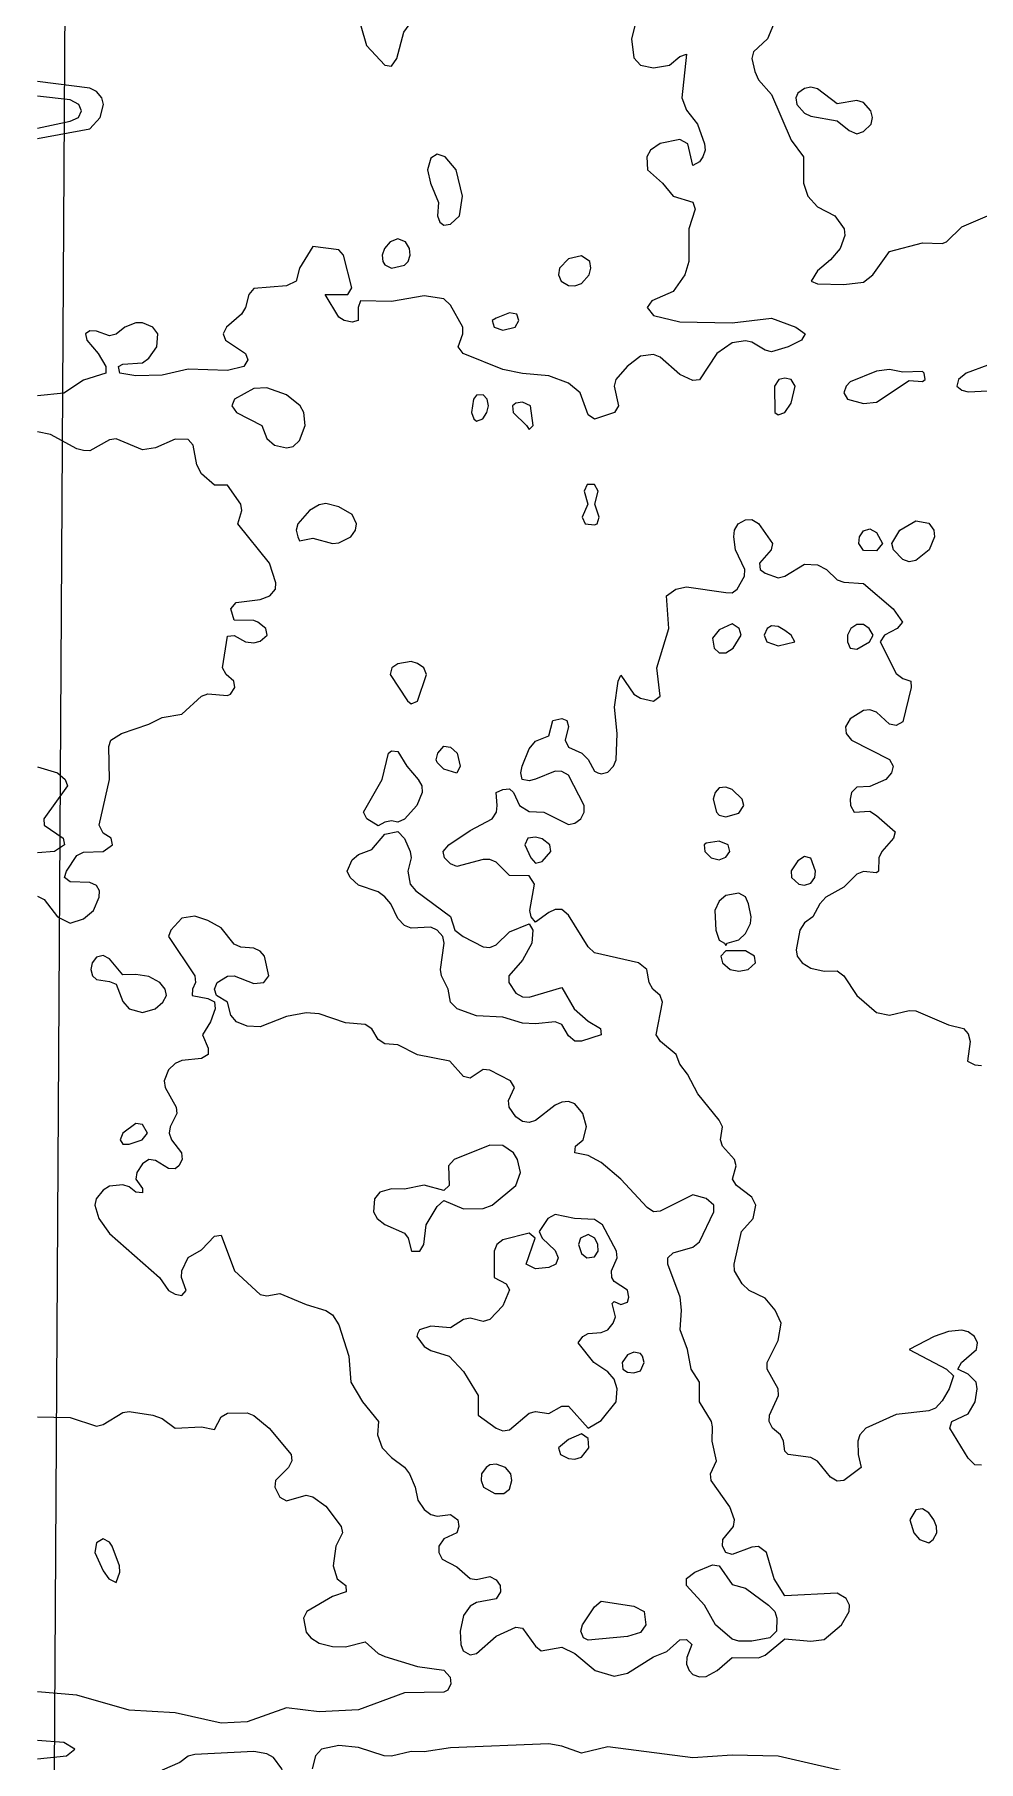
# Model space of a CAD drawing. Extents: x 425119 to 428731, y 1576976 to 1581037.
# Drawn here: x 425119 to 425551, y 1578496 to 1579286 of the extents above; entities that cross this region are included whole.
import ezdxf

# ---------------------------------------------------------------- set-up
doc = ezdxf.new("R2010")
doc.units = 21
doc.header["$MEASUREMENT"] = 0
for name, color, linetype in [('C-TOPO-MAJR', 3, 'Continuous'), ('C-TOPO-MINR', 8, 'Continuous'), ('G-ANNO-AOI', 6, 'Continuous')]:
    doc.layers.add(name, color=color, linetype=linetype)

msp = doc.modelspace()

# ---------------------------------------------------------------- linework, layer by layer
at = {"layer": 'C-TOPO-MAJR', "elevation": 70}
for points in [[(425279.42, 1579272.5), (425282.5, 1579272.03), (425285, 1579275.5), (425288.21, 1579287.5), (425294.8, 1579296.5), (425294.86, 1579299.5), (425291.5, 1579301.96), (425288.5, 1579302.45), (425285.5, 1579301.4), (425279.5, 1579296.84), (425269.42, 1579293.5), (425268.52, 1579290.5), (425271.06, 1579281.5), (425279.42, 1579272.5)], [(425304.66, 1579200.5), (425306.5, 1579199.24), (425309.5, 1579199.64), (425313.69, 1579203.5), (425315.02, 1579212.5), (425312.15, 1579224.5), (425307.05, 1579230.5), (425303.5, 1579231.77), (425300.5, 1579229.85), (425298.99, 1579224.5), (425300.33, 1579218.5), (425303.99, 1579209.5), (425303.61, 1579203.5), (425304.66, 1579200.5)], [(425278.58, 1579182.5), (425279.5, 1579181), (425282.5, 1579179.52), (425288.5, 1579180.84), (425290.1, 1579182.5), (425291.03, 1579185.5), (425290.7, 1579188.5), (425288.98, 1579191.5), (425285.5, 1579192.93), (425281.88, 1579191.5), (425279.33, 1579188.5), (425278.28, 1579185.5), (425278.58, 1579182.5)], [(425360.24, 1579173.5), (425363.5, 1579171.55), (425366.5, 1579171.39), (425369.5, 1579172.52), (425372.95, 1579176.5), (425373.82, 1579179.5), (425373.23, 1579182.5), (425369.5, 1579185.09), (425363.5, 1579183.82), (425359.4, 1579179.5), (425359, 1579176.5), (425360.24, 1579173.5)], [(425329.58, 1579152.5), (425333.5, 1579151.1), (425339.14, 1579152.5), (425340.8, 1579155.5), (425339.86, 1579158.5), (425336.5, 1579159.01), (425330.5, 1579156.66), (425328.53, 1579155.5), (425329.58, 1579152.5)], [(425516.5, 1579046.08), (425512.36, 1579050.5), (425511.48, 1579053.5), (425515.21, 1579059.5), (425522.5, 1579063.86), (425528.5, 1579062.76), (425530.77, 1579059.5), (425531.06, 1579056.5), (425528.55, 1579050.5), (425522.5, 1579045.76), (425519.5, 1579045.08), (425516.5, 1579046.08)], [(425498.5, 1579050.3), (425496.45, 1579053.5), (425496.75, 1579056.5), (425498.5, 1579059.23), (425501.5, 1579060.11), (425504.5, 1579058.47), (425507.21, 1579053.5), (425504.5, 1579050.11), (425498.5, 1579050.3)], [(425430.23, 1579005.5), (425432.5, 1579003.39), (425435.5, 1579003.41), (425438.98, 1579005.5), (425442.64, 1579011.5), (425441.63, 1579014.5), (425438.5, 1579016.74), (425432.5, 1579013.92), (425429.5, 1579010.19), (425430.23, 1579005.5)], [(425492.47, 1579005.5), (425495.5, 1579005.06), (425501.23, 1579008.5), (425502.98, 1579011.5), (425501.12, 1579014.5), (425498.5, 1579016.42), (425495.5, 1579016.39), (425492.69, 1579014.5), (425491.26, 1579011.5), (425491.19, 1579008.5), (425492.47, 1579005.5)], [(425454.3, 1579008.5), (425459.5, 1579006.65), (425467.19, 1579008.5), (425465.44, 1579011.5), (425462.5, 1579013.67), (425459.5, 1579015.51), (425456.5, 1579015.85), (425454.51, 1579014.5), (425453.09, 1579011.5), (425454.3, 1579008.5)], [(425312.5, 1578948.37), (425306.5, 1578950.14), (425303.5, 1578953.19), (425302.97, 1578954.5), (425303.74, 1578957.5), (425306.5, 1578960.73), (425309.5, 1578960.25), (425312.52, 1578957.5), (425313.91, 1578951.5), (425312.5, 1578948.37)], [(425276.5, 1578924.28), (425271.27, 1578927.5), (425269.65, 1578930.5), (425278.3, 1578945.5), (425281.21, 1578957.5), (425282.5, 1578958.6), (425285.5, 1578958.31), (425289.55, 1578951.5), (425294.7, 1578945.5), (425296.34, 1578942.5), (425296.59, 1578939.5), (425294.14, 1578933.5), (425288.5, 1578927.3), (425285.5, 1578925.85), (425282.5, 1578926.58), (425279.5, 1578925.94), (425276.5, 1578924.28)], [(425431.26, 1578930.5), (425432.5, 1578929.13), (425435.5, 1578928.28), (425441.5, 1578930.01), (425443.86, 1578933.5), (425443.04, 1578936.5), (425438.5, 1578940.8), (425435.5, 1578941.94), (425432.5, 1578941.54), (425430.66, 1578939.5), (425429.81, 1578936.5), (425431.26, 1578930.5)], [(425363.5, 1578828.15), (425360.5, 1578833.24), (425357.5, 1578834.56), (425348.5, 1578833.54), (425342.5, 1578833.91), (425333.5, 1578836.6), (425321.5, 1578837.27), (425312.58, 1578840.5), (425309.53, 1578843.5), (425308.41, 1578849.5), (425305.42, 1578855.5), (425304.95, 1578858.5), (425306.64, 1578870.5), (425306.02, 1578873.5), (425303.5, 1578876.47), (425300.5, 1578877.89), (425291.5, 1578877.44), (425288.5, 1578878.61), (425285.5, 1578881.85), (425282.24, 1578888.5), (425279.5, 1578891.77), (425276.5, 1578893.96), (425267.5, 1578897.05), (425263.68, 1578900.5), (425262.23, 1578903.5), (425264.5, 1578908.67), (425267.5, 1578911.06), (425273.5, 1578913.38), (425279.5, 1578920.35), (425285.5, 1578921.61), (425288.5, 1578918.37), (425291.04, 1578912.5), (425291.56, 1578909.5), (425289.99, 1578903.5), (425291.05, 1578897.5), (425293.68, 1578894.5), (425309.5, 1578882.77), (425311.55, 1578876.5), (425315.26, 1578873.5), (425324.5, 1578868.86), (425327.5, 1578868.57), (425330.5, 1578869.75), (425336.5, 1578875.63), (425345.5, 1578879.34), (425347.28, 1578876.5), (425346.75, 1578870.5), (425342.5, 1578862.76), (425336.2, 1578855.5), (425336.28, 1578852.5), (425339.5, 1578847.64), (425342.5, 1578845.87), (425345.5, 1578845.83), (425360.5, 1578850.25), (425366.17, 1578840.5), (425372.5, 1578834.83), (425378.14, 1578831.5), (425378.55, 1578828.5), (425369.5, 1578825.65), (425366.5, 1578825.69), (425363.5, 1578828.15)], [(425346.26, 1578909.5), (425348.5, 1578907.07), (425351.5, 1578907.85), (425355.45, 1578912.5), (425354.98, 1578915.5), (425351.5, 1578918.21), (425348.5, 1578919.01), (425344.94, 1578918.5), (425343.62, 1578915.5), (425346.26, 1578909.5)], [(425428.88, 1578909.5), (425432.5, 1578908.69), (425435.5, 1578909.92), (425437.31, 1578912.5), (425436.68, 1578915.5), (425432.5, 1578917.13), (425426.5, 1578916.28), (425425.7, 1578915.5), (425425.93, 1578912.5), (425428.88, 1578909.5)], [(425468.99, 1578897.5), (425471.5, 1578897.08), (425474.5, 1578898.05), (425476.23, 1578900.5), (425476.57, 1578903.5), (425474.5, 1578909.42), (425471.5, 1578910.23), (425468.5, 1578908.25), (425465.5, 1578903.57), (425465.58, 1578900.5), (425468.99, 1578897.5)], [(425434.98, 1578870.5), (425435.5, 1578869.39), (425436.14, 1578870.5), (425441.5, 1578871.99), (425444.5, 1578874.97), (425446.77, 1578879.5), (425447.08, 1578882.5), (425445.85, 1578888.5), (425444.5, 1578891.67), (425441.5, 1578893.47), (425435.5, 1578892.32), (425432.5, 1578889.74), (425430.53, 1578885.5), (425431.02, 1578876.5), (425432.5, 1578871.86), (425434.98, 1578870.5)], [(425437.54, 1578858.5), (425441.5, 1578857.76), (425445.81, 1578858.5), (425449.07, 1578861.5), (425448.63, 1578864.5), (425444.5, 1578866.98), (425435.5, 1578866.98), (425433.28, 1578864.5), (425434.01, 1578861.5), (425437.54, 1578858.5)], [(425153.11, 1578579.5), (425156.5, 1578577.9), (425158.13, 1578582.5), (425158.07, 1578585.5), (425154.66, 1578594.5), (425153.5, 1578596.29), (425150.5, 1578597.89), (425147.5, 1578596.03), (425146.79, 1578591.5), (425150.5, 1578583.1), (425153.11, 1578579.5)]]:
    msp.add_lwpolyline(points, close=True, dxfattribs=at)
for points in [[(425393.9, 1579290.5), (425392.38, 1579284.5), (425393.5, 1579275.83), (425396.5, 1579272.49), (425402.5, 1579271.17), (425409.75, 1579272.5), (425414.5, 1579276.34), (425417.5, 1579277.47), (425415.41, 1579257.5), (425417.5, 1579251.84), (425422.61, 1579245.5), (425425.8, 1579236.5), (425426.12, 1579233.5), (425425, 1579230.5), (425423.5, 1579228.16), (425420.5, 1579226.57), (425418.1, 1579236.5), (425414.5, 1579238.4), (425405.5, 1579236.61), (425401, 1579233.5), (425399.34, 1579230.5), (425399.75, 1579224.5), (425406.51, 1579218.5), (425411.5, 1579212.55), (425420.5, 1579209.77), (425421.46, 1579206.5), (425418.66, 1579197.5), (425418.55, 1579182.5), (425416.81, 1579176.5), (425411.5, 1579168.79), (425401.64, 1579164.5), (425399.49, 1579161.5), (425402.5, 1579157.84), (425414.5, 1579155.01), (425438.5, 1579154.5), (425456.5, 1579156.67), (425467.65, 1579152.5), (425471.89, 1579149.5), (425470.12, 1579146.5), (425464.1, 1579143.5), (425456.5, 1579141.18), (425453.5, 1579141.95), (425447.5, 1579145.59), (425444.5, 1579146.26), (425438.5, 1579145.39), (425431.38, 1579140.5), (425423.5, 1579128.33), (425420.5, 1579128.16), (425414.5, 1579130.87), (425405.5, 1579138.72), (425402.5, 1579140.05), (425396.5, 1579139.23), (425390.36, 1579134.5), (425385.22, 1579128.5), (425384.46, 1579125.5), (425386.37, 1579116.5), (425384.55, 1579113.5), (425375.5, 1579110.32), (425372.5, 1579112.36), (425368.86, 1579122.5), (425363.5, 1579126.84), (425354.5, 1579130.29), (425342.5, 1579131.33), (425333.5, 1579133.19), (425315.27, 1579140.5), (425313.11, 1579143.5), (425315.23, 1579149.5), (425315.19, 1579152.5), (425309.5, 1579162.54), (425306.5, 1579165.55), (425297.5, 1579166.8), (425282.5, 1579164.28), (425268.42, 1579164.5), (425267.27, 1579161.5), (425267.23, 1579155.5), (425264.5, 1579154.75), (425260.86, 1579155.5), (425258.5, 1579157.02), (425252.14, 1579167.5), (425262.48, 1579167.5), (425264.37, 1579170.5), (425260.53, 1579185.5), (425258.5, 1579187.86), (425246.5, 1579189.49), (425240.48, 1579179.5), (425238.83, 1579173.5), (425234.5, 1579171.5), (425219.5, 1579170.27), (425217.2, 1579167.5), (425215.75, 1579161.5), (425213.89, 1579158.5), (425206.95, 1579152.5), (425205.54, 1579149.5), (425206.56, 1579146.5), (425215.75, 1579140.5), (425216.83, 1579137.5), (425214.94, 1579134.5), (425207.5, 1579132.72), (425189.5, 1579133.35), (425177.5, 1579130.58), (425165.5, 1579130.28), (425158.19, 1579131.5), (425157.56, 1579134.5), (425159.5, 1579135.56), (425168.5, 1579136.18), (425171.5, 1579138.24), (425175.11, 1579143.5), (425175.53, 1579149.5), (425173.31, 1579152.5), (425168.5, 1579154.56), (425165.5, 1579154.54), (425160.47, 1579152.5), (425156.5, 1579149.31), (425153.5, 1579148.48), (425147.5, 1579150.68), (425144.5, 1579150.79), (425142.55, 1579149.5), (425143.12, 1579146.5), (425148.24, 1579140.5), (425151.73, 1579134.5), (425151.77, 1579131.5), (425141.5, 1579128.3), (425132.5, 1579122.29), (425120.5, 1579121.01)], [(425120.5, 1579238.81), (425144.5, 1579243.3), (425149.22, 1579248.5), (425150.74, 1579254.5), (425150.02, 1579257.5), (425147.5, 1579260.35), (425144.5, 1579261.84), (425120.5, 1579264.99)], [(425552.5, 1578631.49), (425549.5, 1578631.67), (425546.5, 1578634.75), (425538.02, 1578648.5), (425538.94, 1578651.5), (425546.5, 1578655.03), (425549.7, 1578660.5), (425550.58, 1578666.5), (425550.08, 1578669.5), (425546.5, 1578673.21), (425541.74, 1578675.5), (425543.37, 1578678.5), (425550.35, 1578684.5), (425550.69, 1578687.5), (425549.43, 1578690.5), (425546.5, 1578692.61), (425543.5, 1578693.31), (425537.5, 1578692.69), (425530.87, 1578690.5), (425519.48, 1578684.5), (425536.53, 1578675.5), (425539.78, 1578672.5), (425537.77, 1578666.5), (425534.5, 1578660.92), (425531.5, 1578657.68), (425528.5, 1578656.45), (425513.5, 1578654.73), (425499.56, 1578648.5), (425496.95, 1578645.5), (425496, 1578642.5), (425496.13, 1578636.5), (425497.52, 1578630.5), (425489.54, 1578624.5), (425486.5, 1578624.21), (425486.5, 1578624.21), (425483.5, 1578626.11), (425477.5, 1578633.37), (425474.5, 1578635.04), (425464.01, 1578636.5), (425462.5, 1578637.9), (425462, 1578642.5), (425460.59, 1578645.5), (425456.84, 1578648.5), (425455.34, 1578651.5), (425455.56, 1578654.5), (425459.66, 1578663.5), (425459.43, 1578666.5), (425454.44, 1578675.5), (425454.48, 1578678.5), (425459.5, 1578688.6), (425460.8, 1578696.5), (425458.11, 1578702.5), (425453.5, 1578708.02), (425446.21, 1578711.5), (425443.08, 1578714.5), (425439.55, 1578720.5), (425439.31, 1578723.5), (425442.69, 1578738.5), (425448.1, 1578744.5), (425449.26, 1578750.5), (425447.5, 1578754.27), (425440.49, 1578759.5), (425438.64, 1578762.5), (425440.24, 1578768.5), (425439.49, 1578771.5), (425434.04, 1578777.5), (425433.08, 1578780.5), (425433.99, 1578786.5), (425432.48, 1578789.5), (425422.72, 1578801.5), (425418.04, 1578810.5), (425414.5, 1578815.1), (425412.87, 1578819.5), (425405.6, 1578825.5), (425403.64, 1578828.5), (425406.57, 1578843.5), (425405.52, 1578846.5), (425402.15, 1578849.5), (425400.52, 1578852.5), (425399.41, 1578858.5), (425395.63, 1578861.5), (425375.5, 1578866.06), (425372.5, 1578868.86), (425363.5, 1578883.38), (425360.5, 1578885.99), (425357.5, 1578885.87), (425354.5, 1578884.48), (425348.5, 1578880.16), (425346.53, 1578882.5), (425345.88, 1578885.5), (425347.95, 1578897.5), (425345.5, 1578901.4), (425336.5, 1578901.47), (425330.5, 1578907.53), (425327.5, 1578908.77), (425324.5, 1578908.83), (425312.5, 1578905.53), (425309.5, 1578906.84), (425306.81, 1578909.5), (425306.17, 1578912.5), (425308.78, 1578915.5), (425318.5, 1578922.16), (425328.62, 1578927.5), (425330.52, 1578930.5), (425330.97, 1578933.5), (425330.37, 1578939.5), (425333.5, 1578940.9), (425336.5, 1578941.21), (425338.33, 1578939.5), (425341.13, 1578933.5), (425345.5, 1578930.82), (425352.2, 1578930.5), (425363.5, 1578924.9), (425366.5, 1578925.41), (425369.23, 1578927.5), (425370.67, 1578930.5), (425370.71, 1578933.5), (425363.5, 1578947.46), (425360.5, 1578949.04), (425357.5, 1578949.17), (425348.5, 1578945.52), (425345.5, 1578944.89), (425342.3, 1578945.5), (425341.69, 1578948.5), (425342.34, 1578951.5), (425345.5, 1578959.49), (425348.5, 1578962.91), (425354.5, 1578965.35), (425356.36, 1578972.5), (425360.5, 1578973.43), (425362.76, 1578972.5), (425363.5, 1578969.71), (425362.05, 1578963.5), (425363.5, 1578960.28), (425369.61, 1578957.5), (425372.5, 1578954.65), (425375.5, 1578949.19), (425376.91, 1578948.5), (425378.5, 1578947.98), (425381.5, 1578948.85), (425384.11, 1578951.5), (425385.32, 1578954.5), (425385.89, 1578966.5), (425384.61, 1578978.5), (425386.34, 1578990.5), (425387.5, 1578993.24), (425393.5, 1578984.54), (425396.5, 1578982.6), (425402.5, 1578981.35), (425405.5, 1578983.64), (425404.01, 1578996.5), (425409.48, 1579014.5), (425408.36, 1579029.5), (425412.72, 1579032.5), (425417.5, 1579033.67), (425435.5, 1579030.98), (425438.5, 1579030.88), (425440.68, 1579032.5), (425444.04, 1579038.5), (425444.29, 1579041.5), (425439.9, 1579050.5), (425439.17, 1579056.5), (425439.55, 1579059.5), (425441.21, 1579062.5), (425444.5, 1579064.28), (425447.5, 1579064.4), (425450.5, 1579062.66), (425456.93, 1579053.5), (425456.34, 1579050.5), (425451, 1579044.5), (425451.3, 1579041.5), (425453.5, 1579039.93), (425459.5, 1579037.77), (425462.5, 1579038.53), (425471.5, 1579044.01), (425477.5, 1579043.64), (425481.61, 1579041.5), (425486.5, 1579036.89), (425489.5, 1579035.73), (425498.5, 1579035.22), (425512.2, 1579023.5), (425516.35, 1579017.5), (425513.98, 1579014.5), (425508.11, 1579011.5), (425506.21, 1579008.5), (425513.5, 1578993.98), (425516.5, 1578991.72), (425520.23, 1578990.5), (425520.36, 1578987.5), (425516.5, 1578971.89), (425513.5, 1578970.19), (425510.5, 1578970.8), (425504.5, 1578976.26), (425501.5, 1578977.34), (425498.5, 1578977.09), (425492.5, 1578973.24), (425490.3, 1578969.5), (425490.57, 1578966.5), (425493.14, 1578963.5), (425510.5, 1578954.59), (425512.13, 1578951.5), (425511.42, 1578948.5), (425508.73, 1578945.5), (425501.5, 1578942.21), (425495.5, 1578941.93), (425493.02, 1578939.5), (425492.45, 1578936.5), (425492.64, 1578933.5), (425494.35, 1578930.5), (425501.5, 1578930.93), (425504.5, 1578929), (425513.05, 1578921.5), (425512.36, 1578918.5), (425506.96, 1578912.5), (425505.61, 1578909.5), (425505.47, 1578903.5), (425504.5, 1578902.77), (425498.5, 1578903.27), (425495.5, 1578902.07), (425489.5, 1578896.09), (425481.35, 1578891.5), (425478.5, 1578888.5), (425475.33, 1578882.5), (425471.5, 1578879.79), (425469.42, 1578876.5), (425467.78, 1578867.5), (425468.27, 1578864.5), (425470.48, 1578861.5), (425474.5, 1578859.08), (425480.5, 1578857.75), (425486.5, 1578857.9), (425489.5, 1578855.49), (425495.44, 1578846.5), (425504.5, 1578838.8), (425510.5, 1578837.52), (425519.5, 1578839.67), (425522.5, 1578839.52), (425537.5, 1578833.05), (425544.28, 1578831.5), (425546.5, 1578829.04), (425547.32, 1578825.5), (425546.21, 1578816.5), (425549.5, 1578814.86), (425552.5, 1578814.5)], [(425120.5, 1578653.71), (425135.5, 1578653.38), (425147.5, 1578649.43), (425150.5, 1578650.13), (425159.5, 1578655.66), (425162.5, 1578656.08), (425173.26, 1578654.5), (425177.5, 1578652.89), (425183.47, 1578648.5), (425195.5, 1578649.03), (425201.5, 1578647.94), (425204.5, 1578653.63), (425207.5, 1578655.35), (425216.5, 1578655.48), (425219.5, 1578654.3), (425226.56, 1578648.5), (425236.55, 1578636.5), (425236.99, 1578633.5), (425235.4, 1578630.5), (425229.37, 1578624.5), (425229.08, 1578621.5), (425231.5, 1578616.86), (425234.5, 1578615.2), (425243.5, 1578617.85), (425246.5, 1578617.09), (425252.5, 1578612.77), (425259.49, 1578603.5), (425260.1, 1578600.5), (425257.01, 1578594.5), (425255.79, 1578585.5), (425257.61, 1578579.5), (425261.69, 1578576.5), (425261.73, 1578573.5), (425255.5, 1578571.41), (425243.8, 1578564.5), (425242.3, 1578561.5), (425243.5, 1578555.14), (425245.59, 1578552.5), (425249.5, 1578550.08), (425255.5, 1578548.52), (425261.5, 1578548.36), (425270.5, 1578550.59), (425276.5, 1578545.32), (425279.5, 1578543.91), (425294.5, 1578539.3), (425306.5, 1578537.68), (425309.41, 1578534.5), (425309.71, 1578531.5), (425308.32, 1578528.5), (425306.5, 1578527.61), (425288.5, 1578527.27), (425267.5, 1578519.6), (425249.5, 1578518.66), (425234.5, 1578520.38), (425216.5, 1578514.07), (425204.5, 1578513.44), (425183.5, 1578518.15), (425162.5, 1578519.4), (425138.5, 1578526.26), (425120.5, 1578527.74)]]:
    msp.add_lwpolyline(points, dxfattribs=at)
at = {"layer": 'C-TOPO-MINR', "elevation": 71}
for points in [[(425459.6, 1579296.5), (425454.55, 1579284.5), (425448.2, 1579278.5), (425447.52, 1579275.5), (425448.77, 1579269.5), (425450.5, 1579265.71), (425456.5, 1579258.95), (425465.5, 1579238.16), (425471.04, 1579230.5), (425471.03, 1579218.5), (425473.15, 1579212.5), (425477.5, 1579207.63), (425485.44, 1579203.5), (425489.66, 1579197.5), (425489.95, 1579194.5), (425487.81, 1579188.5), (425483.5, 1579183.34), (425477.5, 1579178.23), (425474.64, 1579173.5), (425477.5, 1579172.35), (425489.5, 1579172), (425498.5, 1579173.17), (425502.82, 1579176.5), (425510.5, 1579187.1), (425525.5, 1579191.11), (425534.5, 1579190.76), (425536.47, 1579191.5), (425543.5, 1579198.36), (425558.5, 1579204.92)], [(425120.5, 1579243.61), (425135.5, 1579246.74), (425139.28, 1579248.5), (425140.68, 1579251.5), (425139.44, 1579254.5), (425135.5, 1579256.5), (425120.5, 1579258.19)], [(425120.5, 1578892.07), (425123.5, 1578890.5), (425129.74, 1578882.5), (425135.5, 1578879.71), (425141.5, 1578881.66), (425146.19, 1578885.5), (425148.79, 1578891.5), (425148.84, 1578894.5), (425147.5, 1578896.96), (425144.5, 1578898.32), (425135.5, 1578898.56), (425132.85, 1578900.5), (425133.8, 1578903.5), (425138.5, 1578910.58), (425141.5, 1578912.24), (425150.5, 1578912.46), (425154.78, 1578915.5), (425154.26, 1578918.5), (425150.5, 1578920.85), (425148.69, 1578924.5), (425153.44, 1578945.5), (425153.2, 1578960.5), (425154.03, 1578963.5), (425158.92, 1578966.5), (425171.5, 1578970.77), (425177.5, 1578973.85), (425186.5, 1578975.35), (425195.5, 1578983.62), (425198.5, 1578984.61), (425207.5, 1578983.88), (425208.87, 1578984.5), (425210.81, 1578987.5), (425210.38, 1578990.5), (425206.87, 1578993.5), (425205.26, 1578996.5), (425207.5, 1579011.06), (425210.5, 1579011.39), (425215.77, 1579008.5), (425219.5, 1579007.98), (425222.5, 1579008.74), (425225.59, 1579011.5), (425225.09, 1579014.5), (425221.37, 1579017.5), (425219.5, 1579018.28), (425210.5, 1579018.41), (425208.96, 1579023.5), (425211.47, 1579026.5), (425222.5, 1579027.81), (425226.84, 1579029.5), (425229.41, 1579032.5), (425229.63, 1579035.5), (425226.74, 1579044.5), (425212.17, 1579062.5), (425214.1, 1579068.5), (425213.65, 1579071.5), (425207.5, 1579080.18), (425201.5, 1579080.18), (425195.5, 1579085.33), (425193.43, 1579089.5), (425191.74, 1579098.5), (425189.5, 1579101.08), (425183.5, 1579101.19), (425174.5, 1579097.33), (425168.5, 1579096.28), (425156.5, 1579101.41), (425153.5, 1579100.92), (425144.5, 1579095.92), (425141.5, 1579096.04), (425138.5, 1579096.8), (425126.5, 1579103.33), (425120.5, 1579104.63)], [(425120.5, 1578951.28), (425129.67, 1578948.5), (425133.21, 1578945.5), (425134.24, 1578942.5), (425123.37, 1578927.5), (425123.64, 1578924.5), (425132.19, 1578918.5), (425132.86, 1578915.5), (425128.27, 1578912.5), (425120.5, 1578911.81)], [(425120.5, 1578497.12), (425133.72, 1578498.5), (425137.54, 1578501.5), (425132.5, 1578504.65), (425120.5, 1578505.51)], [(425498.5, 1578489.32), (425459.5, 1578498.33), (425438.5, 1578498.72), (425420.5, 1578497.6), (425381.5, 1578502.63), (425369.5, 1578499.76), (425360.5, 1578502.88), (425354.5, 1578503.9), (425309.5, 1578502.16), (425297.5, 1578500.33), (425291.5, 1578500.39), (425282.5, 1578498.39), (425279.2, 1578498.5), (425267.5, 1578502.35), (425258.5, 1578503.18), (425250.42, 1578501.5), (425247.77, 1578498.5), (425246.23, 1578492.5)]]:
    msp.add_lwpolyline(points, dxfattribs=at)
at = {"layer": 'C-TOPO-MINR'}
for points, elevation in [([(425491.99, 1579242.5), (425495.5, 1579240.99), (425498.5, 1579242.06), (425502.04, 1579245.5), (425502.6, 1579248.5), (425501.86, 1579251.5), (425498.5, 1579255.37), (425495.5, 1579256.29), (425486.5, 1579254.81), (425477.5, 1579261.62), (425474.5, 1579262.31), (425471.5, 1579261.82), (425468.5, 1579259.63), (425467.53, 1579257.5), (425467.99, 1579254.5), (425471.5, 1579250.52), (425474.5, 1579249.17), (425486.5, 1579246.98), (425491.99, 1579242.5)], 72), ([(425541.22, 1579125.5), (425543.5, 1579123.62), (425546.5, 1579122.87), (425555.5, 1579123.37), (425567.5, 1579127.31), (425576.5, 1579128.84), (425583.56, 1579131.5), (425588.48, 1579134.5), (425585.5, 1579137.63), (425555.5, 1579135.07), (425545.6, 1579131.5), (425542.03, 1579128.5), (425541.22, 1579125.5)], 71), ([(425458.01, 1579113.5), (425459.5, 1579112.39), (425462.5, 1579113.47), (425465.5, 1579117.69), (425467.3, 1579125.5), (425465.5, 1579128.56), (425462.5, 1579129.14), (425459.82, 1579128.5), (425457.84, 1579125.5), (425458.01, 1579113.5)], 71), ([(425491.2, 1579119.5), (425498.5, 1579117.58), (425504.5, 1579118.23), (425519.5, 1579128.12), (425525.5, 1579127.64), (425526.76, 1579128.5), (425526.3, 1579131.5), (425525.5, 1579132.25), (425516.5, 1579131.85), (425510.5, 1579133.16), (425504.5, 1579132.35), (425492.5, 1579127.43), (425490.62, 1579125.5), (425489.54, 1579122.5), (425491.2, 1579119.5)], 71), ([(425229.01, 1579098.5), (425234.5, 1579097.33), (425237.5, 1579097.81), (425240.5, 1579100.58), (425242.95, 1579107.5), (425242.35, 1579113.5), (425240.8, 1579116.5), (425234.5, 1579121.57), (425225.5, 1579124.75), (425219.5, 1579124.37), (425210.61, 1579119.5), (425209.39, 1579116.5), (425211.61, 1579113.5), (425223.24, 1579107.5), (425225.5, 1579101.48), (425229.01, 1579098.5)], 71), ([(425320.24, 1579110.5), (425321.5, 1579109.48), (425324.32, 1579110.5), (425326.22, 1579113.5), (425326.98, 1579116.5), (425326.3, 1579119.5), (425324.5, 1579121.48), (425321.5, 1579121.41), (425320.07, 1579119.5), (425319.19, 1579113.5), (425320.24, 1579110.5)], 71), ([(425344.39, 1579107.5), (425345.5, 1579105.7), (425347.37, 1579107.5), (425346.11, 1579116.5), (425342.5, 1579118.16), (425339.5, 1579117.69), (425337.96, 1579116.5), (425338.15, 1579113.5), (425344.39, 1579107.5)], 71), ([(425371.2, 1579062.5), (425375.5, 1579061.94), (425376.67, 1579062.5), (425377.6, 1579065.5), (425375.59, 1579071.5), (425377.17, 1579077.5), (425375.5, 1579080.48), (425372.13, 1579080.5), (425370.75, 1579077.5), (425372.41, 1579071.5), (425369.79, 1579065.5), (425371.2, 1579062.5)], 71), ([(425239.67, 1579056.5), (425240.5, 1579054.71), (425246.5, 1579055.86), (425255.5, 1579053.51), (425258.5, 1579053.78), (425263.92, 1579056.5), (425266.02, 1579059.5), (425266.56, 1579062.5), (425264.5, 1579066.71), (425258.5, 1579070.25), (425252.5, 1579071.84), (425249.5, 1579071.2), (425245.04, 1579068.5), (425239.73, 1579062.5), (425238.92, 1579059.5), (425239.67, 1579056.5)], 71), ([(425289.87, 1578981.5), (425291.5, 1578980.06), (425294.5, 1578981.36), (425298.5, 1578993.5), (425297.29, 1578996.5), (425294.5, 1578998.6), (425291.5, 1578999.43), (425285.5, 1578998.38), (425282.66, 1578996.5), (425281.88, 1578993.5), (425289.87, 1578981.5)], 71), ([(425375.71, 1578537.5), (425384.5, 1578535.01), (425390.5, 1578536.33), (425402.5, 1578543.81), (425408.5, 1578546.17), (425414.5, 1578551.55), (425417.5, 1578551.77), (425420.01, 1578549.5), (425417.67, 1578543.5), (425417.61, 1578540.5), (425418.78, 1578537.5), (425420.5, 1578535.68), (425423.5, 1578534.59), (425426.5, 1578534.85), (425431.63, 1578537.5), (425438.5, 1578543.47), (425450.5, 1578543.39), (425453.5, 1578544.55), (425462.5, 1578552.03), (425474.5, 1578550.97), (425480.5, 1578551.68), (425488.46, 1578558.5), (425492, 1578564.5), (425492.14, 1578567.5), (425490.66, 1578570.5), (425486.5, 1578572.99), (425462.5, 1578571.79), (425457.64, 1578579.5), (425454.17, 1578591.5), (425450.5, 1578594.26), (425447.5, 1578594.03), (425438.5, 1578590.6), (425435.5, 1578591.57), (425434.08, 1578594.5), (425434.11, 1578597.5), (425439.09, 1578603.5), (425439.53, 1578606.5), (425437.34, 1578612.5), (425428.81, 1578624.5), (425428.5, 1578627.5), (425431.29, 1578633.5), (425429.33, 1578642.5), (425429.5, 1578649.05), (425428.98, 1578651.5), (425423.47, 1578660.5), (425423.52, 1578669.5), (425419.69, 1578675.5), (425418.01, 1578684.5), (425414.6, 1578693.5), (425415.32, 1578702.5), (425414.67, 1578708.5), (425409.03, 1578723.5), (425409.02, 1578726.5), (425411.5, 1578728.69), (425420.5, 1578731.35), (425423.5, 1578733.85), (425430.01, 1578747.5), (425430.01, 1578750.5), (425426.5, 1578753.63), (425420.5, 1578755.28), (425405.5, 1578747.76), (425402.5, 1578747.5), (425399.5, 1578749.46), (425387.51, 1578762.5), (425378.5, 1578770.15), (425372.5, 1578773.23), (425366.45, 1578774.5), (425366.72, 1578777.5), (425370.31, 1578780.5), (425371.81, 1578786.5), (425370.15, 1578792.5), (425366.5, 1578796.95), (425363.5, 1578797.96), (425360.5, 1578797.68), (425357.5, 1578796.38), (425348.5, 1578789.26), (425345.5, 1578788.4), (425342.5, 1578788.93), (425339.5, 1578791.05), (425336.4, 1578795.5), (425336.15, 1578798.5), (425338.76, 1578804.5), (425337.07, 1578807.5), (425327.5, 1578812.38), (425324.5, 1578812.62), (425318.5, 1578808.76), (425315.5, 1578809.43), (425309.24, 1578816.5), (425294.5, 1578819.33), (425285.5, 1578824), (425279.5, 1578824.37), (425276.5, 1578826.45), (425273.5, 1578831.24), (425270.5, 1578833.31), (425261.5, 1578834), (425249.5, 1578838.1), (425243.5, 1578838.61), (425234.5, 1578836.94), (425222.5, 1578832.22), (425216.5, 1578832.48), (425211.58, 1578834.5), (425209.06, 1578837.5), (425207.5, 1578843.53), (425202.47, 1578846.5), (425201.5, 1578849.5), (425202.68, 1578852.5), (425207.5, 1578855.34), (425210.5, 1578855.55), (425219.5, 1578852.1), (425224.09, 1578852.5), (425226.43, 1578855.5), (425224.45, 1578864.5), (425222.5, 1578866.9), (425219.5, 1578868.28), (425213.5, 1578868.62), (425210.5, 1578870.09), (425204.5, 1578877.52), (425198.5, 1578880.86), (425192.5, 1578882.92), (425186.5, 1578881.9), (425181.61, 1578876.5), (425180.52, 1578873.5), (425192.49, 1578855.5), (425192.76, 1578852.5), (425191.38, 1578849.5), (425191.36, 1578846.5), (425198.5, 1578845.18), (425201.5, 1578843.71), (425201.88, 1578840.5), (425199.71, 1578834.5), (425196.03, 1578828.5), (425198.62, 1578822.5), (425198.58, 1578819.5), (425195.5, 1578817.71), (425186.5, 1578816.72), (425183.5, 1578815.43), (425180.5, 1578812.47), (425178.51, 1578807.5), (425178.87, 1578804.5), (425183.98, 1578795.5), (425184.29, 1578792.5), (425181.21, 1578786.5), (425180.77, 1578783.5), (425181.78, 1578780.5), (425186.4, 1578774.5), (425186.73, 1578771.5), (425185.27, 1578768.5), (425183.5, 1578767.21), (425180.5, 1578767.33), (425174.5, 1578770.99), (425171.5, 1578771.46), (425168.5, 1578769.56), (425165.99, 1578765.5), (425165.56, 1578762.5), (425168.5, 1578758.23), (425168.5, 1578756.2), (425165.5, 1578756.49), (425162.5, 1578759.02), (425159.5, 1578759.84), (425153.5, 1578759.24), (425150.5, 1578757.41), (425147.37, 1578753.5), (425146.82, 1578750.5), (425148.54, 1578744.5), (425153.5, 1578737.61), (425176.29, 1578717.5), (425180.41, 1578711.5), (425183.5, 1578709.86), (425186.5, 1578709.14), (425188.6, 1578711.5), (425186.43, 1578717.5), (425186.56, 1578720.5), (425189.5, 1578726.59), (425195.5, 1578730.12), (425201.5, 1578736.31), (425204.5, 1578736.77), (425210.63, 1578720.5), (425222.5, 1578709.64), (425225.5, 1578708.99), (425231.5, 1578710.08), (425243.5, 1578705.05), (425252.5, 1578702.39), (425255.5, 1578700.38), (425258.5, 1578695.78), (425262.93, 1578681.5), (425263.95, 1578669.5), (425269.31, 1578660.5), (425276.61, 1578651.5), (425276.2, 1578645.5), (425278.28, 1578639.5), (425282.5, 1578635.04), (425288.5, 1578630.64), (425290.72, 1578627.5), (425293.39, 1578621.5), (425294.6, 1578615.5), (425297.5, 1578611.24), (425300.5, 1578609.03), (425303.5, 1578608.21), (425309.5, 1578608.91), (425312.95, 1578606.5), (425313.34, 1578603.5), (425312.5, 1578600.5), (425306.5, 1578597.83), (425304.14, 1578594.5), (425304.2, 1578591.5), (425305.75, 1578588.5), (425312.5, 1578584.98), (425318.5, 1578579.61), (425321.5, 1578579.25), (425327.5, 1578580.5), (425330.5, 1578579.09), (425332.28, 1578576.5), (425332.48, 1578573.5), (425330.5, 1578570.28), (425321.5, 1578568.72), (425318.5, 1578566.92), (425315.5, 1578562.73), (425313.96, 1578555.5), (425314.22, 1578549.5), (425315.26, 1578546.5), (425318.5, 1578544.66), (425321.5, 1578545.33), (425330.5, 1578553.19), (425339.5, 1578557.45), (425342.5, 1578556.92), (425348.5, 1578548.67), (425351.08, 1578546.5), (425360.5, 1578548.2), (425366.5, 1578545.31), (425375.71, 1578537.5)], 71), ([(425162.45, 1578840.5), (425168.5, 1578838.75), (425174.42, 1578840.5), (425177.84, 1578843.5), (425179.56, 1578846.5), (425178.9, 1578849.5), (425176.45, 1578852.5), (425171.5, 1578855.18), (425165.5, 1578856.17), (425159.5, 1578855.95), (425153.5, 1578863.29), (425150.5, 1578864.93), (425147.5, 1578864.16), (425145.5, 1578861.5), (425144.91, 1578858.5), (425145.64, 1578855.5), (425147.5, 1578853.84), (425153.5, 1578853.03), (425156.5, 1578851.69), (425159.5, 1578843.83), (425162.45, 1578840.5)], 71), ([(425158.3, 1578780.5), (425159.5, 1578778.45), (425162.5, 1578778.42), (425168.35, 1578780.5), (425170.88, 1578783.5), (425168.5, 1578787.55), (425165.5, 1578787.98), (425159.57, 1578783.5), (425158.3, 1578780.5)], 71), ([(425291.71, 1578729.5), (425295.45, 1578729.5), (425297.39, 1578732.5), (425298.33, 1578741.5), (425303.5, 1578749.9), (425306.5, 1578752.74), (425315.5, 1578748.83), (425324.5, 1578748.97), (425328.63, 1578750.5), (425339.43, 1578759.5), (425341.61, 1578765.5), (425340.16, 1578771.5), (425338.33, 1578774.5), (425333.5, 1578777.9), (425327.5, 1578778.06), (425311.26, 1578771.5), (425308.65, 1578768.5), (425308.95, 1578759.5), (425306.5, 1578757.21), (425297.5, 1578759.68), (425288.5, 1578757.91), (425282.5, 1578758.1), (425277.25, 1578756.5), (425274.74, 1578753.5), (425274.25, 1578747.5), (425276, 1578744.5), (425279.5, 1578741.74), (425288.5, 1578737.69), (425290.09, 1578735.5), (425291.71, 1578729.5)], 72), ([(425330.47, 1578648.5), (425333.5, 1578647.29), (425336.5, 1578647.78), (425345.5, 1578655.33), (425348.5, 1578656.17), (425354.5, 1578655.26), (425360.5, 1578658.52), (425363.5, 1578658.54), (425372.5, 1578648.53), (425378.5, 1578652), (425385.42, 1578660.5), (425385.89, 1578666.5), (425384.5, 1578670.98), (425381.5, 1578674.25), (425375.15, 1578678.5), (425368.03, 1578687.5), (425370.06, 1578690.5), (425372.5, 1578691.88), (425378.5, 1578692.32), (425381.5, 1578693.52), (425384.05, 1578696.5), (425385.08, 1578699.5), (425383.59, 1578705.5), (425384.5, 1578706.48), (425387.5, 1578705.13), (425390.5, 1578706.16), (425391.18, 1578708.5), (425390.5, 1578711.71), (425384.5, 1578715.63), (425383.3, 1578717.5), (425383.22, 1578720.5), (425385.77, 1578726.5), (425385.49, 1578729.5), (425379.13, 1578741.5), (425375.5, 1578744.05), (425366.22, 1578744.5), (425357.5, 1578746.28), (425354.13, 1578744.5), (425350.1, 1578738.5), (425351.51, 1578735.5), (425357.5, 1578729.85), (425358.83, 1578726.5), (425357.8, 1578723.5), (425354.5, 1578721.97), (425348.5, 1578721.4), (425344.11, 1578723.5), (425348.36, 1578735.5), (425345.5, 1578737.73), (425333.5, 1578734.72), (425330.76, 1578732.5), (425329.56, 1578729.5), (425329.52, 1578717.5), (425335.02, 1578714.5), (425336.5, 1578711.8), (425333.5, 1578704.41), (425327.5, 1578698.19), (425324.5, 1578697.34), (425318.5, 1578698.83), (425315.5, 1578698.23), (425309.5, 1578694.41), (425300.5, 1578695.21), (425295.42, 1578693.5), (425294.5, 1578691.73), (425294.15, 1578690.5), (425297.5, 1578685.88), (425300.5, 1578684.09), (425308.94, 1578681.5), (425315.5, 1578674.44), (425322.27, 1578663.5), (425322.18, 1578654.5), (425330.47, 1578648.5)], 72), ([(425371.98, 1578726.5), (425375.5, 1578726.98), (425377.14, 1578729.5), (425376.97, 1578732.5), (425375.54, 1578735.5), (425372.5, 1578737.08), (425369.04, 1578735.5), (425368.16, 1578732.5), (425369.5, 1578728.51), (425371.98, 1578726.5)], 73), ([(425388.46, 1578675.5), (425390.5, 1578674.04), (425393.5, 1578673.75), (425396.5, 1578674.74), (425398.2, 1578678.5), (425397.36, 1578681.5), (425396.5, 1578682.6), (425393.5, 1578683.23), (425390.5, 1578682.02), (425388.1, 1578678.5), (425388.46, 1578675.5)], 72), ([(425359.91, 1578636.5), (425363.5, 1578634.65), (425366.5, 1578634.32), (425369.5, 1578635.22), (425372.79, 1578639.5), (425372.5, 1578643.8), (425369.5, 1578645.95), (425363.5, 1578643.3), (425358.93, 1578639.5), (425359.91, 1578636.5)], 72), ([(425329.9, 1578618.5), (425334.01, 1578618.5), (425336.5, 1578620.54), (425337.62, 1578624.5), (425337.14, 1578627.5), (425334.71, 1578630.5), (425330.5, 1578632.01), (425327.5, 1578631.7), (425325.8, 1578630.5), (425323.8, 1578627.5), (425323.52, 1578624.5), (425324.6, 1578621.5), (425329.9, 1578618.5)], 72), ([(425524.18, 1578597.5), (425528.5, 1578596.04), (425530.51, 1578597.5), (425532.06, 1578600.5), (425532, 1578603.5), (425530.68, 1578606.5), (425528.5, 1578609.74), (425525.5, 1578611.61), (425522.5, 1578611.17), (425519.72, 1578606.5), (425521.56, 1578600.5), (425524.18, 1578597.5)], 71), ([(425438.5, 1578551.96), (425430.83, 1578558.5), (425425.76, 1578567.5), (425417.55, 1578576.5), (425417.5, 1578579.68), (425421.37, 1578582.5), (425429.5, 1578585.94), (425432.54, 1578585.5), (425438.5, 1578576.93), (425444.5, 1578575.18), (425455.1, 1578567.5), (425457.96, 1578564.5), (425458.93, 1578561.5), (425458.81, 1578555.5), (425455.68, 1578552.5), (425447.5, 1578550.9), (425441.5, 1578550.99), (425438.5, 1578551.96)], 71), ([(425372.5, 1578551.48), (425370.37, 1578552.5), (425369.21, 1578555.5), (425370.01, 1578558.5), (425375.5, 1578566.69), (425378.5, 1578569.34), (425393.5, 1578567.02), (425398.1, 1578564.5), (425398.94, 1578558.5), (425396.5, 1578554.87), (425390.5, 1578553.09), (425372.5, 1578551.48)], 71), ([(425193.87, 1578453.5), (425201.5, 1578453.49), (425204.5, 1578455), (425211.06, 1578462.5), (425220.78, 1578468.5), (425221.21, 1578477.5), (425224.1, 1578480.5), (425233.84, 1578486.5), (425232.4, 1578492.5), (425228.5, 1578497.67), (425225.5, 1578499.46), (425219.5, 1578500.51), (425192.5, 1578499.09), (425189.5, 1578498.37), (425185.64, 1578495.5), (425177.5, 1578491.91), (425174.8, 1578489.5), (425175.56, 1578483.5), (425182.09, 1578471.5), (425185.83, 1578459.5), (425189.5, 1578455.46), (425193.87, 1578453.5)], 71)]:
    msp.add_lwpolyline(points, close=True, dxfattribs=dict(at, elevation=elevation))
at = {"layer": 'G-ANNO-AOI'}
msp.add_lwpolyline([(428646.7, 1576976.16), (428670.47, 1580975.86), (425143.3, 1580996.99), (425119.16, 1576997.28), (428646.7, 1576976.16)], close=True, dxfattribs=at)

doc.saveas('drawing.dxf')
